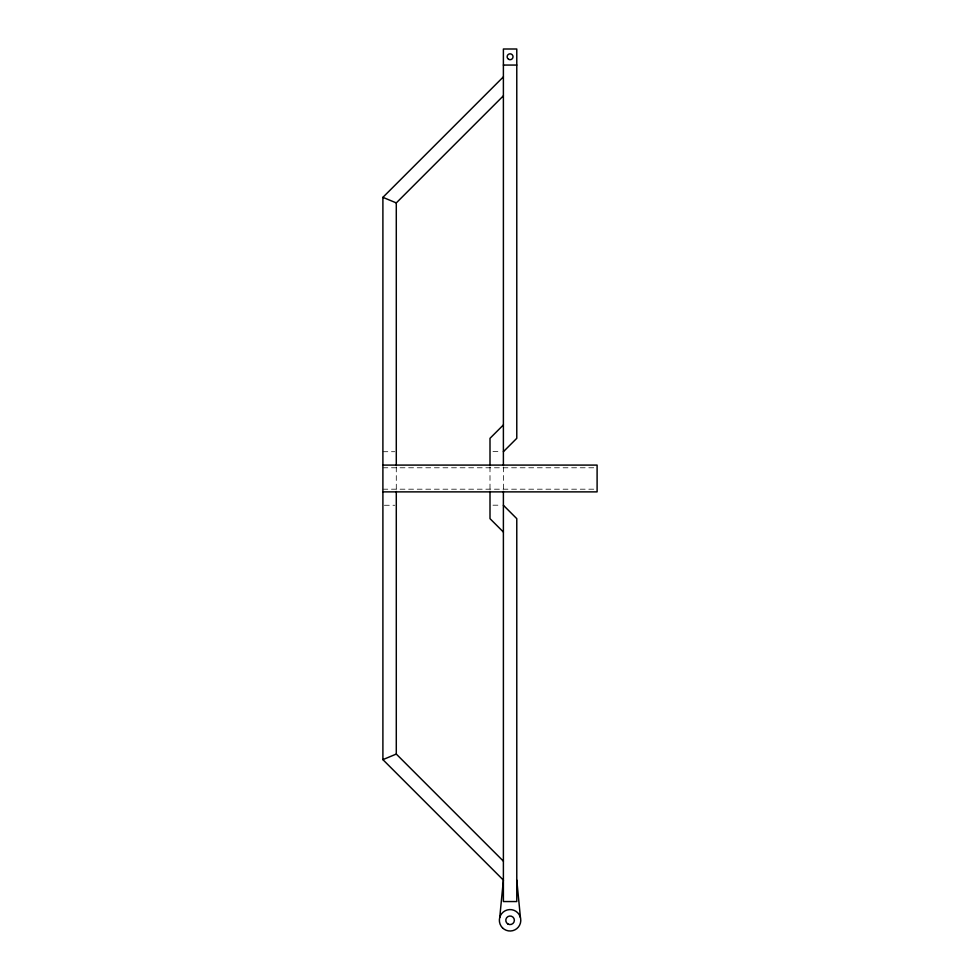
<?xml version="1.0" encoding="UTF-8"?>
<svg xmlns="http://www.w3.org/2000/svg" width="980" height="980" viewBox="0 0 980 980"><rect width="100%" height="100%" fill="white"/><g stroke="black" fill="none" stroke-linecap="round" stroke-linejoin="round"><path stroke-width="0.73" stroke-dasharray="4.9 3.68" d="M492.977 451.633L500.413 451.633M382.898 451.707L394.793 451.707M382.898 467.779L595.571 467.779M382.898 489.192L595.571 489.192M384.38 505.264L394.793 505.264M492.977 505.19L500.413 505.19M503.389 466.933L503.389 489.89M490 466.933L490 489.89M396.288 467.007L396.288 489.963"/><path stroke-width="1.47" d="M499.739 917.513L503.389 880.126L382.898 759.635L382.898 197.335L503.389 76.844M396.288 465.476L396.288 202.909L503.389 95.807M503.389 424.94L490 438.317L490 465.402M503.389 451.707L516.779 438.317L516.779 49L503.389 49L503.389 465.402M382.898 759.635L396.288 754.061L396.288 491.495M503.389 65.06L516.779 65.06M382.898 465.096L597.102 465.096L597.102 491.874L382.898 491.874M382.898 197.335L396.288 202.909M503.389 505.264L516.779 518.653L516.779 901.551L503.389 901.551L503.389 491.421M503.389 532.042L490 518.653L490 491.421M396.288 754.061L503.389 861.163M516.779 880.126L520.429 917.513M508.608 59.315A2.94 2.94 0 0 0 513.03 56.767A2.94 2.94 0 0 0 508.608 54.218A2.94 2.94 0 0 0 508.608 59.315M502.507 927.864A10.707 10.707 0 0 0 520.429 923.062A10.707 10.707 0 0 0 507.309 909.942A10.707 10.707 0 0 0 502.507 927.864M507.934 924.005A4.288 4.288 0 0 0 514.365 920.294A4.288 4.288 0 0 0 507.934 916.582A4.288 4.288 0 0 0 507.934 924.005"/></g></svg>
